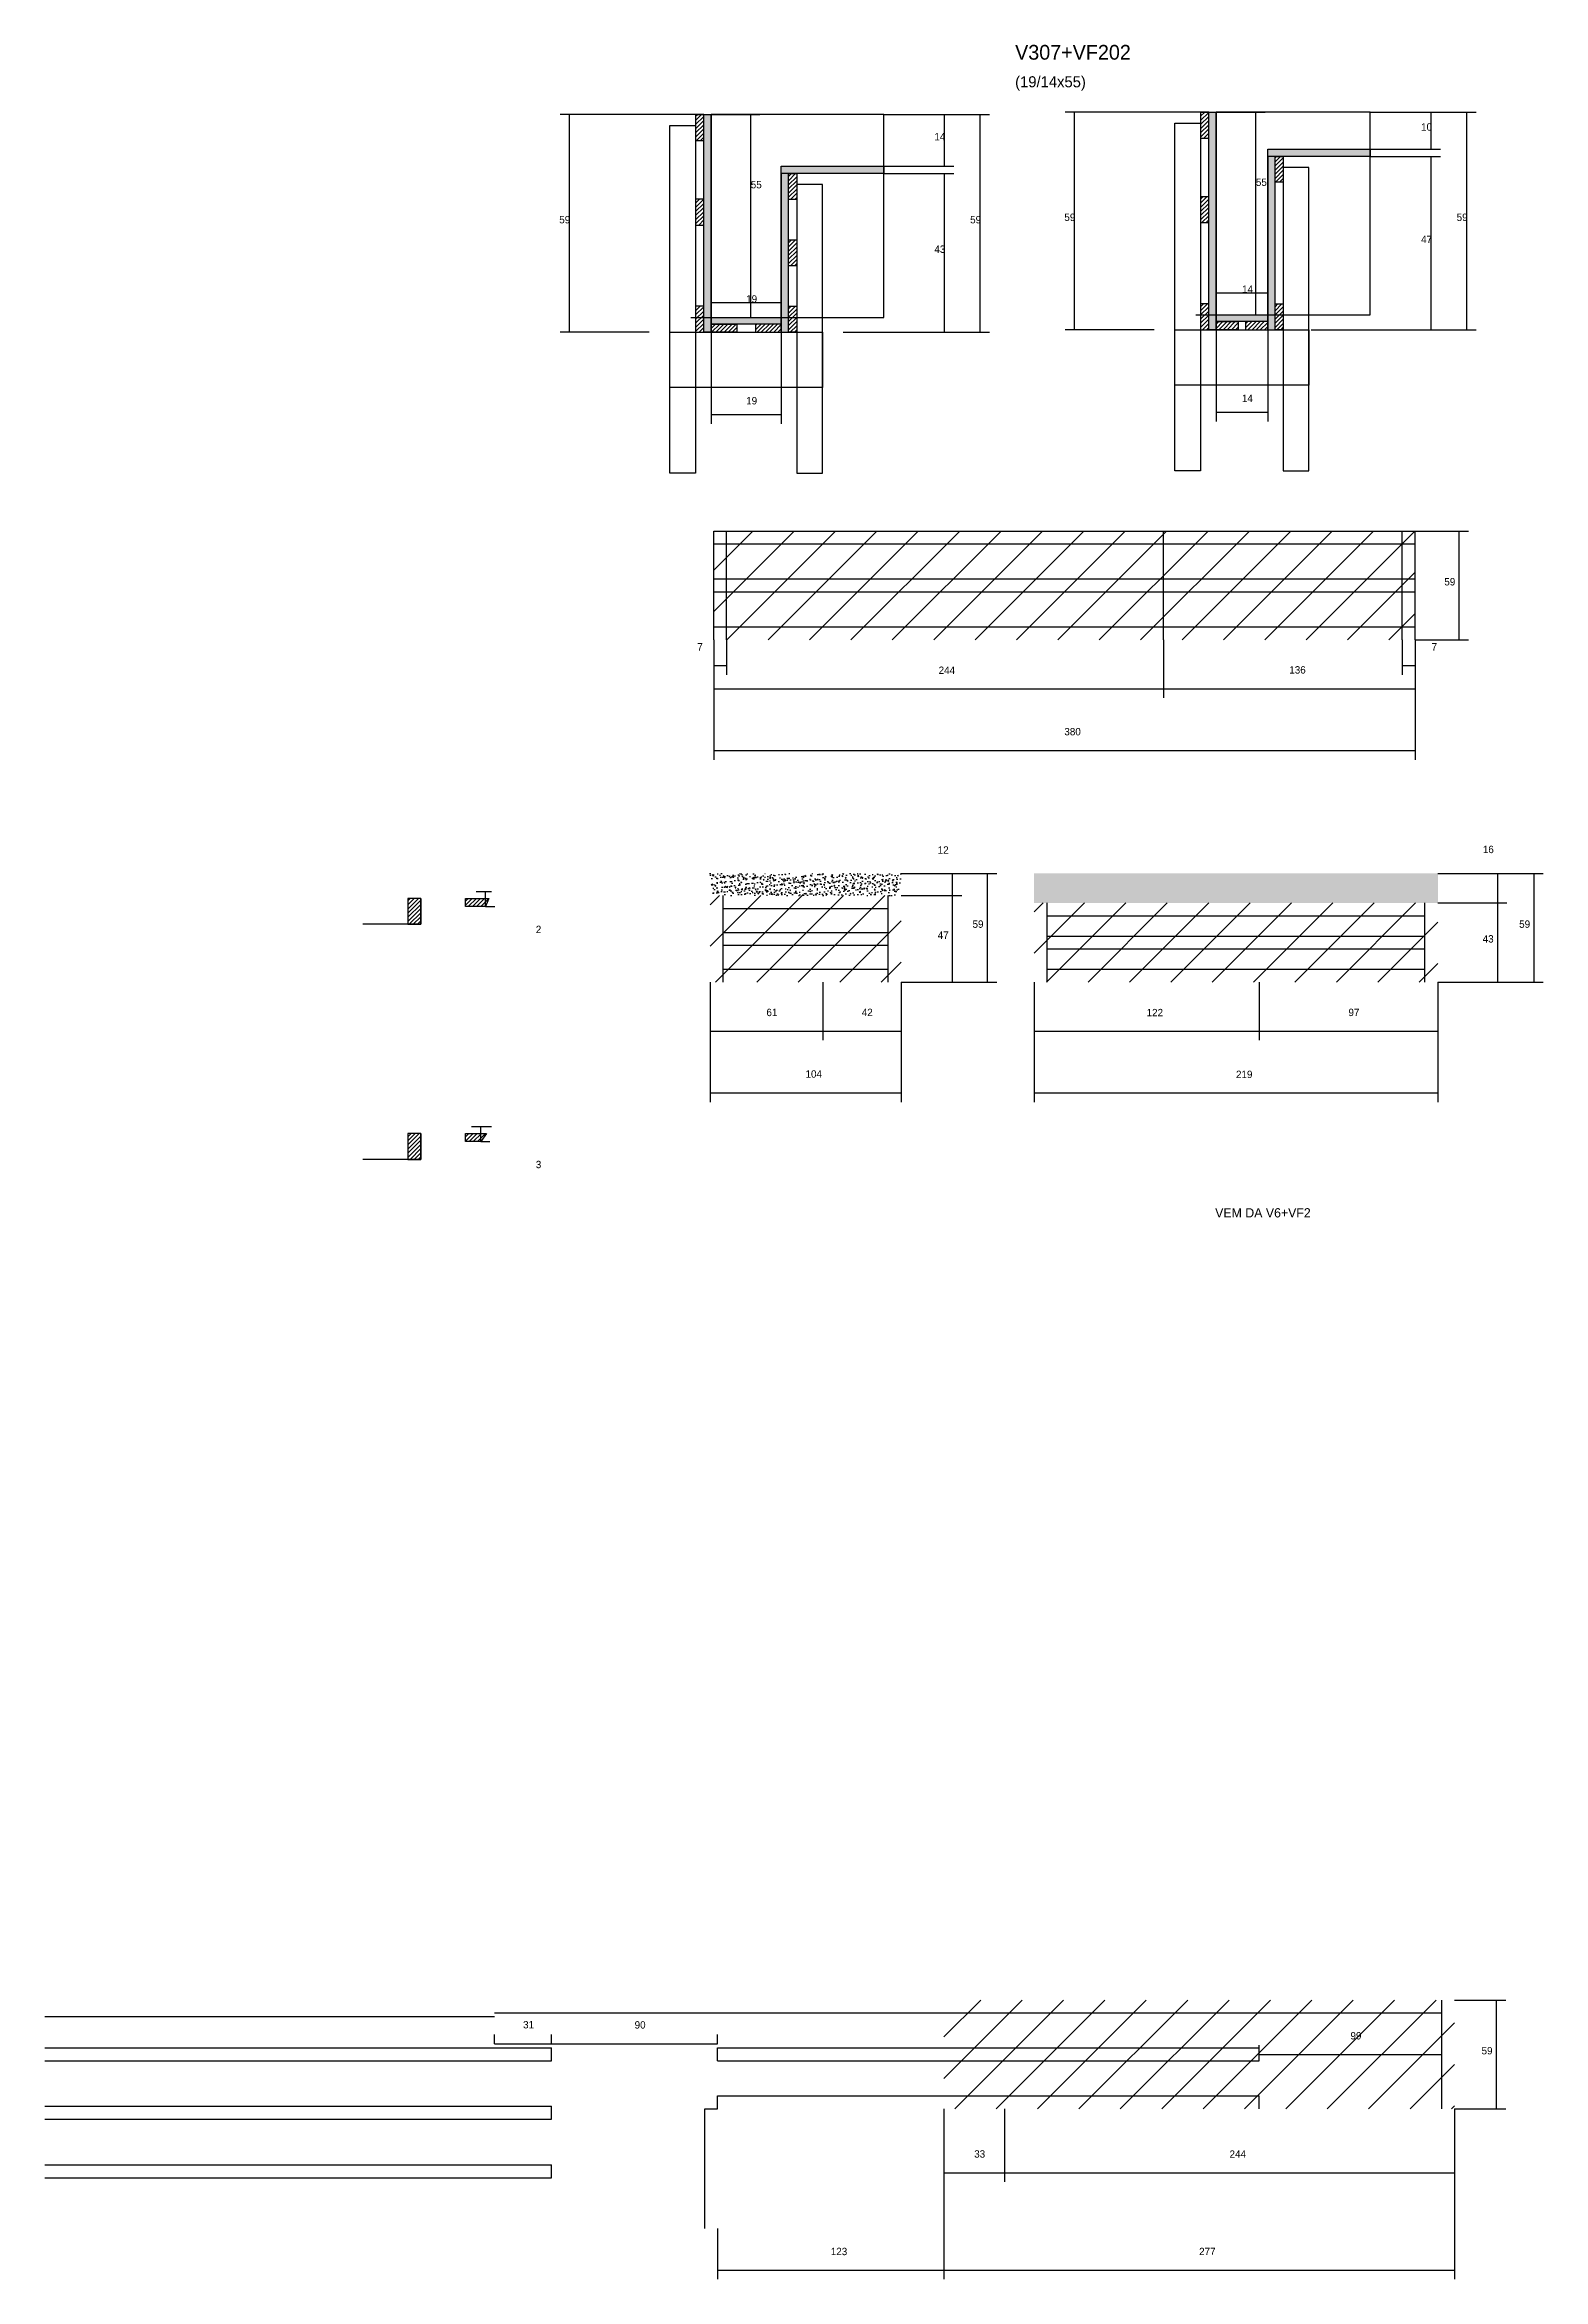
# Model space of a CAD drawing. Header units: metres. Extents: x 4098 to 4911, y 4702 to 5914.
import ezdxf

# ---------------------------------------------------------------- set-up
doc = ezdxf.new("R2010")
doc.units = ezdxf.units.M
for name, color, linetype in [('CONCRETO', 251, 'Continuous'), ('COTA', 241, 'Continuous'), ('Cota Seção (2x)', 4, 'Continuous'), ('Hachura', 253, 'Continuous'), ('Madeira', 126, 'Continuous'), ('Painéis', 200, 'Continuous'), ('REAPROVEITAMENTO', 251, 'Continuous'), ('SARR_2.2x7', 40, 'Continuous'), ('SARR_3.5x7', 81, 'Continuous'), ('Texto Seção', 7, 'Continuous')]:
    doc.layers.add(name, color=color, linetype=linetype)

msp = doc.modelspace()

# ---------------------------------------------------------------- hatches: boundary and pattern name
at = {"layer": 'COTA'}
h = msp.add_hatch(dxfattribs=at)
h.set_pattern_fill('AR-CONC', scale=0.03)
h.paths.add_polyline_path([(4563, 5464.3), (4459.5, 5464.3), (4459.5, 5452.3), (4563, 5452.3)])
h = msp.add_hatch(dxfattribs=at)
h.set_pattern_fill('AR-CONC', scale=0.03)
h.paths.add_polyline_path([(4854.2, 5464.3), (4635.2, 5464.3), (4635.2, 5448.3), (4854.2, 5448.3)])
at = {"layer": 'Hachura'}
h = msp.add_hatch(dxfattribs=at)
h.set_pattern_fill('ANSI31', scale=0.5)
h.paths.add_polyline_path([(4451.6, 5861.9), (4456, 5861.9), (4456, 5861.9), (4456, 5875.9), (4456, 5875.9), (4451.6, 5875.9), (4451.6, 5875.9), (4451.6, 5861.9)])
h = msp.add_hatch(color=8, dxfattribs=at)
h.dxf.hatch_style = 1
h.paths.add_polyline_path([(4456, 5875.9), (4460, 5875.9), (4460, 5875.9), (4460, 5757.9), (4460, 5757.9), (4456, 5757.9), (4456, 5757.9), (4456, 5875.9)])
h = msp.add_hatch(dxfattribs=at)
h.set_pattern_fill('ANSI31', scale=0.5)
h.paths.add_polyline_path([(4725.5, 5863.2), (4729.9, 5863.2), (4729.9, 5863.2), (4729.9, 5877.2), (4729.9, 5877.2), (4725.5, 5877.2), (4725.5, 5877.2), (4725.5, 5863.2)])
h = msp.add_hatch(color=8, dxfattribs=at)
h.dxf.hatch_style = 1
h.paths.add_polyline_path([(4729.9, 5877.2), (4733.9, 5877.2), (4733.9, 5877.2), (4733.9, 5759.2), (4733.9, 5759.2), (4729.9, 5759.2), (4729.9, 5759.2), (4729.9, 5877.2)])
h = msp.add_hatch(color=8, dxfattribs=at)
h.dxf.hatch_style = 1
h.paths.add_polyline_path([(4761.9, 5853.2), (4761.9, 5857.2), (4761.9, 5857.2), (4817.5, 5857.2), (4817.5, 5857.2), (4817.5, 5853.2), (4817.5, 5853.2), (4761.9, 5853.2)])
h = msp.add_hatch(color=8, dxfattribs=at)
h.dxf.hatch_style = 1
h.paths.add_polyline_path([(4498, 5843.9), (4498, 5847.9), (4498, 5847.9), (4553.6, 5847.9), (4553.6, 5847.9), (4553.6, 5843.9), (4553.6, 5843.9), (4498, 5843.9)])
h = msp.add_hatch(color=8, dxfattribs=at)
h.dxf.hatch_style = 1
h.paths.add_polyline_path([(4502, 5843.9), (4498, 5843.9), (4498, 5843.9), (4498, 5757.9), (4498, 5757.9), (4502, 5757.9), (4502, 5757.9), (4502, 5843.9)])
h = msp.add_hatch(dxfattribs=at)
h.set_pattern_fill('ANSI31', scale=0.5)
h.paths.add_polyline_path([(4506.4, 5829.9), (4502, 5829.9), (4502, 5829.9), (4502, 5843.9), (4502, 5843.9), (4506.4, 5843.9), (4506.4, 5843.9), (4506.4, 5829.9)])
h = msp.add_hatch(color=8, dxfattribs=at)
h.dxf.hatch_style = 1
h.paths.add_polyline_path([(4765.9, 5853.2), (4761.9, 5853.2), (4761.9, 5853.2), (4761.9, 5759.2), (4761.9, 5759.2), (4765.9, 5759.2), (4765.9, 5759.2), (4765.9, 5853.2)])
h = msp.add_hatch(dxfattribs=at)
h.set_pattern_fill('ANSI31', scale=0.5)
h.paths.add_polyline_path([(4770.3, 5839.2), (4765.9, 5839.2), (4765.9, 5839.2), (4765.9, 5853.2), (4765.9, 5853.2), (4770.3, 5853.2), (4770.3, 5853.2), (4770.3, 5839.2)])
h = msp.add_hatch(dxfattribs=at)
h.set_pattern_fill('ANSI31', scale=0.5)
h.paths.add_polyline_path([(4725.5, 5817.3), (4729.9, 5817.3), (4729.9, 5817.3), (4729.9, 5831.3), (4729.9, 5831.3), (4725.5, 5831.3), (4725.5, 5831.3), (4725.5, 5817.3)])
h = msp.add_hatch(dxfattribs=at)
h.set_pattern_fill('ANSI31', scale=0.5)
h.paths.add_polyline_path([(4451.6, 5816), (4456, 5816), (4456, 5816), (4456, 5830), (4456, 5830), (4451.6, 5830), (4451.6, 5830), (4451.6, 5816)])
h = msp.add_hatch(dxfattribs=at)
h.set_pattern_fill('ANSI31', scale=0.5)
h.paths.add_polyline_path([(4506.4, 5793.9), (4502, 5793.9), (4502, 5793.9), (4502, 5807.9), (4502, 5807.9), (4506.4, 5807.9), (4506.4, 5807.9), (4506.4, 5793.9)])
h = msp.add_hatch(dxfattribs=at)
h.set_pattern_fill('ANSI31', scale=0.5)
h.paths.add_polyline_path([(4451.6, 5757.9), (4456, 5757.9), (4456, 5757.9), (4456, 5771.9), (4456, 5771.9), (4451.6, 5771.9), (4451.6, 5771.9), (4451.6, 5757.9)])
h = msp.add_hatch(dxfattribs=at)
h.set_pattern_fill('ANSI31', scale=0.5)
h.paths.add_polyline_path([(4506.4, 5757.9), (4502, 5757.9), (4502, 5757.9), (4502, 5771.9), (4502, 5771.9), (4506.4, 5771.9), (4506.4, 5771.9), (4506.4, 5757.9)])
h = msp.add_hatch(dxfattribs=at)
h.set_pattern_fill('ANSI31', scale=0.5)
h.paths.add_polyline_path([(4725.5, 5759.2), (4729.9, 5759.2), (4729.9, 5759.2), (4729.9, 5773.2), (4729.9, 5773.2), (4725.5, 5773.2), (4725.5, 5773.2), (4725.5, 5759.2)])
h = msp.add_hatch(dxfattribs=at)
h.set_pattern_fill('ANSI31', scale=0.5)
h.paths.add_polyline_path([(4770.3, 5759.2), (4765.9, 5759.2), (4765.9, 5759.2), (4765.9, 5773.2), (4765.9, 5773.2), (4770.3, 5773.2), (4770.3, 5773.2), (4770.3, 5759.2)])
h = msp.add_hatch(color=8, dxfattribs=at)
h.dxf.hatch_style = 1
h.paths.add_polyline_path([(4460, 5762.3), (4460, 5765.9), (4460, 5765.9), (4498, 5765.9), (4498, 5765.9), (4498, 5762.3), (4498, 5762.3), (4460, 5762.3)])
h = msp.add_hatch(dxfattribs=at)
h.set_pattern_fill('ANSI31', scale=0.5)
h.paths.add_polyline_path([(4460, 5757.9), (4460, 5762.3), (4460, 5762.3), (4474, 5762.3), (4474, 5762.3), (4474, 5757.9), (4474, 5757.9), (4460, 5757.9)])
h = msp.add_hatch(dxfattribs=at)
h.set_pattern_fill('ANSI31', scale=0.5)
h.paths.add_polyline_path([(4498, 5757.9), (4498, 5762.3), (4498, 5762.3), (4484, 5762.3), (4484, 5762.3), (4484, 5757.9), (4484, 5757.9), (4498, 5757.9)])
h = msp.add_hatch(color=8, dxfattribs=at)
h.dxf.hatch_style = 1
h.paths.add_polyline_path([(4733.9, 5763.6), (4733.9, 5767.2), (4733.9, 5767.2), (4761.9, 5767.2), (4761.9, 5767.2), (4761.9, 5763.6), (4761.9, 5763.6), (4733.9, 5763.6)])
h = msp.add_hatch(dxfattribs=at)
h.set_pattern_fill('ANSI31', scale=0.5)
h.paths.add_polyline_path([(4733.9, 5759.2), (4733.9, 5763.6), (4733.9, 5763.6), (4745.9, 5763.6), (4745.9, 5763.6), (4745.9, 5759.2), (4745.9, 5759.2), (4733.9, 5759.2)])
h = msp.add_hatch(dxfattribs=at)
h.set_pattern_fill('ANSI31', scale=0.5)
h.paths.add_polyline_path([(4761.9, 5759.2), (4761.9, 5763.6), (4761.9, 5763.6), (4749.9, 5763.6), (4749.9, 5763.6), (4749.9, 5759.2), (4749.9, 5759.2), (4761.9, 5759.2)])
h = msp.add_hatch(dxfattribs=at)
h.set_pattern_fill('ANSI31', scale=0.5)
h.paths.add_polyline_path([(4302.5, 5450.7), (4295.5, 5450.7), (4295.5, 5436.7), (4302.5, 5436.7)])
h = msp.add_hatch(dxfattribs=at)
h.set_pattern_fill('ANSI31', scale=0.5)
h.paths.add_polyline_path([(4339.4, 5450.7), (4337.6, 5446.3), (4337.6, 5446.3), (4326.8, 5446.3), (4326.8, 5446.3), (4326.8, 5450.7), (4326.8, 5450.7), (4339.4, 5450.7)])
h = msp.add_hatch(dxfattribs=at)
h.set_pattern_fill('ANSI31', scale=0.5)
h.paths.add_polyline_path([(4302.5, 5323.2), (4295.5, 5323.2), (4295.5, 5309.2), (4302.5, 5309.2)])
h = msp.add_hatch(dxfattribs=at)
h.set_pattern_fill('ANSI31', scale=0.5)
h.paths.add_polyline_path([(4338.2, 5323.2), (4335, 5318.8), (4335, 5318.8), (4326.8, 5318.8), (4326.8, 5318.8), (4326.8, 5323.2), (4326.8, 5323.2), (4338.2, 5323.2)])
at = {"layer": 'REAPROVEITAMENTO'}
h = msp.add_hatch(dxfattribs=at)
h.set_pattern_fill('ANSI31', scale=5)
h.paths.add_polyline_path([(4841.9, 5591), (4841.9, 5650), (4841.9, 5650), (4461.4, 5650), (4461.4, 5650), (4461.4, 5591), (4461.4, 5591), (4841.9, 5591)])
h = msp.add_hatch(dxfattribs=at)
h.set_pattern_fill('ANSI31', scale=5)
h.paths.add_polyline_path([(4563, 5405.3), (4563, 5452.3), (4563, 5452.3), (4459.5, 5452.3), (4459.5, 5452.3), (4459.5, 5405.3), (4459.5, 5405.3), (4563, 5405.3)])
h = msp.add_hatch(dxfattribs=at)
h.set_pattern_fill('ANSI31', scale=5)
h.paths.add_polyline_path([(4854.2, 5405.3), (4854.2, 5448.3), (4854.2, 5448.3), (4635.2, 5448.3), (4635.2, 5448.3), (4635.2, 5405.3), (4635.2, 5405.3), (4854.2, 5405.3)])
h = msp.add_hatch(dxfattribs=at)
h.set_pattern_fill('ANSI31', scale=5)
h.paths.add_polyline_path([(4586.2, 4853.2), (4586.2, 4794.2), (4586.2, 4794.2), (4863.2, 4794.2), (4863.2, 4794.2), (4863.2, 4853.2), (4863.2, 4853.2), (4586.2, 4853.2)])

# ---------------------------------------------------------------- linework, layer by layer
at = {"layer": 'CONCRETO'}
for points in [[(4553.6, 5847.9), (4553.6, 5875.9), (4460, 5875.9), (4460, 5847.9), (4460, 5847.9), (4460, 5765.9), (4498, 5765.9), (4498, 5847.9)], [(4460, 5765.9), (4553.6, 5765.9), (4553.6, 5875.9), (4460, 5875.9)], [(4817.5, 5857.2), (4817.5, 5877.2), (4733.9, 5877.2), (4733.9, 5849.2), (4733.9, 5849.2), (4733.9, 5767.2), (4761.9, 5767.2), (4761.9, 5857.2)], [(4733.9, 5767.2), (4817.5, 5767.2), (4817.5, 5877.2), (4733.9, 5877.2)]]:
    msp.add_lwpolyline(points, close=True, dxfattribs=at)
at = {"layer": 'COTA'}
for p, q in [((4451.6, 5875.9), (4378.1, 5875.9)), ((4383.1, 5757.9), (4383.1, 5875.9)), ((4553.6, 5875.9), (4611, 5875.9)), ((4553.6, 5875.9), (4591.6, 5875.9)), ((4586.6, 5847.9), (4586.6, 5875.9)), ((4606, 5757.9), (4606, 5875.9)), ((4725.5, 5877.2), (4652.1, 5877.2)), ((4657.1, 5759.2), (4657.1, 5877.2)), ((4817.5, 5877.2), (4874.9, 5877.2)), ((4817.5, 5877.2), (4855.6, 5877.2)), ((4850.6, 5857.2), (4850.6, 5877.2)), ((4869.9, 5759.2), (4869.9, 5877.2)), ((4817.5, 5857.2), (4855.6, 5857.2)), ((4553.6, 5847.9), (4591.6, 5847.9)), ((4553.6, 5843.9), (4591.6, 5843.9)), ((4586.6, 5757.9), (4586.6, 5843.9)), ((4817.5, 5853.2), (4855.6, 5853.2)), ((4850.6, 5759.2), (4850.6, 5853.2)), ((4426.4, 5757.9), (4378.1, 5757.9)), ((4460, 5757.9), (4460, 5708.2)), ((4498, 5757.9), (4498, 5708.2)), ((4531.6, 5757.9), (4611, 5757.9)), ((4531.6, 5757.9), (4591.6, 5757.9)), ((4700.3, 5759.2), (4652.1, 5759.2)), ((4733.9, 5759.2), (4733.9, 5709.5)), ((4761.9, 5759.2), (4761.9, 5709.5)), ((4785.5, 5759.2), (4874.9, 5759.2)), ((4785.5, 5759.2), (4855.6, 5759.2)), ((4460, 5713.2), (4498, 5713.2)), ((4733.9, 5714.5), (4761.9, 5714.5)), ((4841.9, 5650), (4870.8, 5650)), ((4865.8, 5591), (4865.8, 5650)), ((4461.4, 5591), (4461.4, 5559.5)), ((4461.4, 5591), (4461.4, 5525.9)), ((4461.4, 5591), (4461.4, 5572.1)), ((4468.4, 5591), (4468.4, 5572.1)), ((4705.4, 5591), (4705.4, 5559.5)), ((4705.4, 5591), (4705.4, 5559.5)), ((4834.9, 5591), (4834.9, 5572.1)), ((4841.9, 5591), (4841.9, 5559.5)), ((4841.9, 5591), (4841.9, 5525.9)), ((4841.9, 5591), (4841.9, 5572.1)), ((4841.9, 5591), (4870.8, 5591)), ((4461.4, 5577.1), (4468.4, 5577.1)), ((4834.9, 5577.1), (4841.9, 5577.1)), ((4461.4, 5564.5), (4705.4, 5564.5)), ((4705.4, 5564.5), (4841.9, 5564.5)), ((4461.4, 5530.9), (4841.9, 5530.9)), ((4563, 5464.3), (4595.9, 5464.3)), ((4563, 5464.3), (4615, 5464.3)), ((4590.9, 5452.3), (4590.9, 5464.3)), ((4610, 5405.3), (4610, 5464.3)), ((4854.2, 5464.3), (4891.7, 5464.3)), ((4854.2, 5464.3), (4911.4, 5464.3)), ((4886.7, 5448.3), (4886.7, 5464.3)), ((4906.4, 5405.3), (4906.4, 5464.3)), ((4340.8, 5454.3), (4332.6, 5454.3)), ((4337.6, 5446.3), (4337.6, 5454.3)), ((4337.6, 5446.3), (4342.6, 5446.3)), ((4563, 5452.3), (4595.9, 5452.3)), ((4563, 5452.3), (4595.9, 5452.3)), ((4590.9, 5405.3), (4590.9, 5452.3)), ((4854.2, 5448.3), (4891.7, 5448.3)), ((4854.2, 5448.3), (4891.7, 5448.3)), ((4886.7, 5405.3), (4886.7, 5448.3)), ((4459.5, 5405.3), (4459.5, 5373.8)), ((4459.5, 5405.3), (4459.5, 5340.2)), ((4520.5, 5405.3), (4520.5, 5373.8)), ((4520.5, 5405.3), (4520.5, 5373.8)), ((4563, 5405.3), (4563, 5373.8)), ((4563, 5405.3), (4563, 5340.2)), ((4563, 5405.3), (4595.9, 5405.3)), ((4563, 5405.3), (4615, 5405.3)), ((4635.2, 5405.3), (4635.2, 5373.8)), ((4635.2, 5405.3), (4635.2, 5340.2)), ((4757.2, 5405.3), (4757.2, 5373.8)), ((4757.2, 5405.3), (4757.2, 5373.8)), ((4854.2, 5405.3), (4854.2, 5373.8)), ((4854.2, 5405.3), (4854.2, 5340.2)), ((4854.2, 5405.3), (4891.7, 5405.3)), ((4854.2, 5405.3), (4911.4, 5405.3)), ((4459.5, 5378.8), (4520.5, 5378.8)), ((4520.5, 5378.8), (4563, 5378.8)), ((4635.2, 5378.8), (4757.2, 5378.8)), ((4757.2, 5378.8), (4854.2, 5378.8)), ((4459.5, 5345.2), (4563, 5345.2)), ((4635.2, 5345.2), (4854.2, 5345.2)), ((4340.8, 5326.8), (4330, 5326.8)), ((4335, 5318.8), (4335, 5326.8)), ((4335, 5318.8), (4340, 5318.8)), ((4863.2, 4853.2), (4891, 4853.2)), ((4886, 4794.2), (4886, 4853.2)), ((4342.5, 4829.5), (4342.5, 4834.5)), ((4342.5, 4829.5), (4373.5, 4829.5)), ((4373.5, 4829.5), (4373.5, 4834.5)), ((4373.5, 4829.5), (4373.5, 4834.5)), ((4373.5, 4829.5), (4463.5, 4829.5)), ((4463.5, 4829.5), (4463.5, 4834.5)), ((4757.2, 4823.7), (4757.2, 4828.7)), ((4856.3, 4823.7), (4856.3, 4828.7)), ((4757.2, 4823.7), (4856.3, 4823.7)), ((4586.2, 4794.2), (4586.2, 4701.7)), ((4586.2, 4794.2), (4586.2, 4754.5)), ((4586.2, 4794.2), (4586.2, 4701.7)), ((4619.2, 4794.2), (4619.2, 4754.5)), ((4619.2, 4794.2), (4619.2, 4754.5)), ((4863.2, 4794.2), (4891, 4794.2)), ((4863.2, 4794.2), (4863.2, 4701.7)), ((4863.2, 4794.2), (4863.2, 4754.5)), ((4586.2, 4759.5), (4619.2, 4759.5)), ((4619.2, 4759.5), (4863.2, 4759.5)), ((4463.5, 4729.2), (4463.5, 4701.7)), ((4463.5, 4706.7), (4586.2, 4706.7)), ((4586.2, 4706.7), (4863.2, 4706.7))]:
    msp.add_line(p, q, dxfattribs=at)
at = {"layer": 'Cota Seção (2x)'}
for p, q in [((4451.6, 5875.9), (4486.5, 5875.9)), ((4481.5, 5765.9), (4481.5, 5875.9)), ((4725.5, 5877.2), (4760.5, 5877.2)), ((4755.5, 5767.2), (4755.5, 5877.2)), ((4733.9, 5759.2), (4733.9, 5784.2)), ((4761.9, 5759.2), (4761.9, 5784.2)), ((4460, 5757.9), (4460, 5778.9)), ((4460, 5773.9), (4498, 5773.9)), ((4498, 5757.9), (4498, 5778.9)), ((4733.9, 5779.2), (4761.9, 5779.2)), ((4449, 5765.9), (4486.5, 5765.9)), ((4722.9, 5767.2), (4760.5, 5767.2))]:
    msp.add_line(p, q, dxfattribs=at)
at = {"layer": 'Madeira'}
for points in [[(4451.6, 5861.9), (4456, 5861.9), (4456, 5875.9), (4451.6, 5875.9)], [(4725.5, 5863.2), (4729.9, 5863.2), (4729.9, 5877.2), (4725.5, 5877.2)], [(4506.4, 5829.9), (4502, 5829.9), (4502, 5843.9), (4506.4, 5843.9)], [(4770.3, 5839.2), (4765.9, 5839.2), (4765.9, 5853.2), (4770.3, 5853.2)], [(4725.5, 5817.3), (4729.9, 5817.3), (4729.9, 5831.3), (4725.5, 5831.3)], [(4451.6, 5816), (4456, 5816), (4456, 5830), (4451.6, 5830)], [(4506.4, 5793.9), (4502, 5793.9), (4502, 5807.9), (4506.4, 5807.9)], [(4451.6, 5757.9), (4456, 5757.9), (4456, 5771.9), (4451.6, 5771.9)], [(4506.4, 5757.9), (4502, 5757.9), (4502, 5771.9), (4506.4, 5771.9)], [(4725.5, 5759.2), (4729.9, 5759.2), (4729.9, 5773.2), (4725.5, 5773.2)], [(4770.3, 5759.2), (4765.9, 5759.2), (4765.9, 5773.2), (4770.3, 5773.2)], [(4460, 5757.9), (4460, 5762.3), (4474, 5762.3), (4474, 5757.9)], [(4498, 5757.9), (4498, 5762.3), (4484, 5762.3), (4484, 5757.9)], [(4733.9, 5759.2), (4733.9, 5763.6), (4745.9, 5763.6), (4745.9, 5759.2)], [(4761.9, 5759.2), (4761.9, 5763.6), (4749.9, 5763.6), (4749.9, 5759.2)], [(4302.5, 5436.7), (4302.5, 5450.7), (4295.5, 5450.7), (4295.5, 5436.7)], [(4326.8, 5450.7), (4339.4, 5450.7), (4337.6, 5446.3), (4326.8, 5446.3)], [(4302.5, 5309.2), (4302.5, 5323.2), (4295.5, 5323.2), (4295.5, 5309.2)], [(4326.8, 5323.2), (4338.2, 5323.2), (4335, 5318.8), (4326.8, 5318.8)]]:
    msp.add_lwpolyline(points, close=True, dxfattribs=at)
for points in [[(4302.5, 5450.7), (4302.5, 5436.7), (4271, 5436.7)], [(4302.5, 5323.2), (4302.5, 5309.2), (4271, 5309.2)]]:
    msp.add_lwpolyline(points, dxfattribs=at)
at = {"layer": 'Painéis'}
for p, q in [((4460, 5757.9), (4460, 5875.9)), ((4733.9, 5759.2), (4733.9, 5877.2)), ((4761.9, 5857.2), (4817.5, 5857.2)), ((4761.9, 5853.2), (4761.9, 5857.2)), ((4817.5, 5853.2), (4817.5, 5857.2)), ((4498, 5847.9), (4553.6, 5847.9)), ((4498, 5843.9), (4498, 5847.9)), ((4498, 5757.9), (4498, 5843.9)), ((4553.6, 5843.9), (4553.6, 5847.9)), ((4761.9, 5759.2), (4761.9, 5853.2)), ((4460, 5765.9), (4498, 5765.9)), ((4460, 5762.3), (4460, 5765.9)), ((4498, 5762.3), (4498, 5765.9)), ((4733.9, 5767.2), (4761.9, 5767.2)), ((4733.9, 5763.6), (4733.9, 5767.2)), ((4761.9, 5763.6), (4761.9, 5767.2)), ((4461.4, 5650), (4841.9, 5650)), ((4461.4, 5591), (4461.4, 5650)), ((4705.4, 5591), (4705.4, 5650)), ((4841.9, 5591), (4841.9, 5650))]:
    msp.add_line(p, q, dxfattribs=at)
for points in [[(4456, 5875.9), (4460, 5875.9), (4460, 5757.9), (4456, 5757.9)], [(4729.9, 5877.2), (4733.9, 5877.2), (4733.9, 5759.2), (4729.9, 5759.2)], [(4761.9, 5853.2), (4761.9, 5857.2), (4817.5, 5857.2), (4817.5, 5853.2)], [(4498, 5843.9), (4498, 5847.9), (4553.6, 5847.9), (4553.6, 5843.9)], [(4502, 5843.9), (4498, 5843.9), (4498, 5757.9), (4502, 5757.9)], [(4765.9, 5853.2), (4761.9, 5853.2), (4761.9, 5759.2), (4765.9, 5759.2)], [(4460, 5762.3), (4460, 5765.9), (4498, 5765.9), (4498, 5762.3)], [(4733.9, 5763.6), (4733.9, 5767.2), (4761.9, 5767.2), (4761.9, 5763.6)]]:
    msp.add_lwpolyline(points, close=True, dxfattribs=at)
at = {"layer": 'SARR_2.2x7'}
for p, q in [((4468.4, 5591), (4468.4, 5650)), ((4834.9, 5591), (4834.9, 5650)), ((4461.4, 5643), (4705.4, 5643)), ((4705.4, 5643), (4841.9, 5643)), ((4461.4, 5624), (4705.4, 5624)), ((4461.4, 5617), (4705.4, 5617)), ((4705.4, 5624), (4841.9, 5624)), ((4705.4, 5617), (4841.9, 5617)), ((4461.4, 5598), (4705.4, 5598)), ((4705.4, 5598), (4841.9, 5598)), ((4466.5, 5405.3), (4466.5, 5452.3)), ((4466.5, 5445.3), (4520.5, 5445.3)), ((4520.5, 5445.3), (4556, 5445.3)), ((4556, 5405.3), (4556, 5452.3)), ((4642.2, 5405.3), (4642.2, 5448.3)), ((4847.2, 5405.3), (4847.2, 5448.3)), ((4466.5, 5432.3), (4520.5, 5432.3)), ((4520.5, 5432.3), (4556, 5432.3)), ((4642.2, 5441.3), (4757.2, 5441.3)), ((4642.2, 5430.3), (4757.2, 5430.3)), ((4757.2, 5441.3), (4847.2, 5441.3)), ((4757.2, 5430.3), (4847.2, 5430.3)), ((4466.5, 5425.3), (4520.5, 5425.3)), ((4520.5, 5425.3), (4556, 5425.3)), ((4642.2, 5423.3), (4757.2, 5423.3)), ((4757.2, 5423.3), (4847.2, 5423.3)), ((4466.5, 5412.3), (4520.5, 5412.3)), ((4520.5, 5412.3), (4556, 5412.3)), ((4642.2, 5412.3), (4757.2, 5412.3)), ((4757.2, 5412.3), (4847.2, 5412.3)), ((4856.3, 4794.2), (4856.3, 4853.2)), ((4098.5, 4844.2), (4342.5, 4844.2)), ((4342.5, 4846.2), (4586.2, 4846.2)), ((4586.2, 4846.2), (4856.3, 4846.2)), ((4098.5, 4827.2), (4342.5, 4827.2)), ((4342.5, 4827.2), (4373.5, 4827.2)), ((4373.5, 4820.2), (4373.5, 4827.2)), ((4463.5, 4827.2), (4586.2, 4827.2)), ((4463.5, 4820.2), (4463.5, 4827.2)), ((4586.2, 4827.2), (4757.2, 4827.2)), ((4757.2, 4820.2), (4757.2, 4827.2)), ((4098.5, 4820.2), (4342.5, 4820.2)), ((4342.5, 4820.2), (4373.5, 4820.2)), ((4463.5, 4820.2), (4586.2, 4820.2)), ((4586.2, 4820.2), (4757.2, 4820.2)), ((4463.5, 4801.2), (4586.2, 4801.2)), ((4463.5, 4794.2), (4463.5, 4801.2)), ((4586.2, 4801.2), (4757.2, 4801.2)), ((4757.2, 4794.2), (4757.2, 4801.2)), ((4098.5, 4795.6), (4342.5, 4795.6)), ((4098.5, 4788.6), (4342.5, 4788.6)), ((4342.5, 4795.6), (4373.5, 4795.6)), ((4342.5, 4788.6), (4373.5, 4788.6)), ((4373.5, 4788.6), (4373.5, 4795.6)), ((4456.5, 4729.2), (4456.5, 4794.2)), ((4456.5, 4794.2), (4463.5, 4794.2)), ((4098.5, 4763.8), (4342.5, 4763.8)), ((4342.5, 4763.8), (4373.5, 4763.8)), ((4373.5, 4756.8), (4373.5, 4763.8)), ((4098.5, 4756.8), (4342.5, 4756.8)), ((4342.5, 4756.8), (4373.5, 4756.8))]:
    msp.add_line(p, q, dxfattribs=at)
at = {"layer": 'SARR_3.5x7'}
for points in [[(4437.6, 5869.9), (4451.6, 5869.9), (4451.6, 5681.4), (4437.6, 5681.4)], [(4711.5, 5871.2), (4725.5, 5871.2), (4725.5, 5682.7), (4711.5, 5682.7)], [(4784.3, 5847.2), (4770.3, 5847.2), (4770.3, 5682.7), (4784.3, 5682.7)], [(4520.4, 5837.9), (4506.4, 5837.9), (4506.4, 5681.4), (4520.4, 5681.4)], [(4437.6, 5757.9), (4520.4, 5757.9), (4520.4, 5727.8), (4437.6, 5727.8)], [(4711.5, 5759.2), (4784.3, 5759.2), (4784.3, 5729.1), (4711.5, 5729.1)]]:
    msp.add_lwpolyline(points, close=True, dxfattribs=at)

# ---------------------------------------------------------------- texts
at = {"layer": 'COTA'}
for s, p in [('10', (4845.1, 5867.2)), ('14', (4581.1, 5861.9)), ('59', (4377.6, 5816.9)), ('59', (4600.5, 5816.9)), ('59', (4651.6, 5818.2)), ('59', (4864.4, 5818.2)), ('47', (4845.1, 5806.2)), ('43', (4581.1, 5800.9)), ('19', (4479, 5718.7)), ('14', (4747.9, 5720)), ('59', (4857.7, 5620.5)), ('7', (4452.5, 5585.2)), ('7', (4850.8, 5585.2)), ('244', (4583.4, 5572.5)), ('136', (4773.6, 5572.7)), ('380', (4651.6, 5539.2)), ('12', (4582.9, 5475)), ('16', (4878.6, 5475.3)), ('2', (4364.9, 5431.9)), ('47', (4582.9, 5428.8)), ('59', (4601.8, 5434.8)), ('43', (4878.5, 5426.8)), ('59', (4898.3, 5434.8)), ('61', (4490, 5386.9)), ('42', (4541.7, 5386.9)), ('122', (4696.2, 5386.8)), ('97', (4805.7, 5386.9)), ('104', (4511.2, 5353.5)), ('219', (4744.7, 5353.3)), ('3', (4364.9, 5304.4)), ('31', (4358, 4837.8)), ('90', (4418.5, 4837.7)), ('99', (4806.8, 4831.8)), ('59', (4877.9, 4823.7)), ('33', (4602.7, 4767.7)), ('244', (4741.2, 4767.6)), ('123', (4524.9, 4714.8)), ('277', (4724.7, 4714.8))]:
    msp.add_text(s, height=4, dxfattribs=at).set_placement(p)
at = {"layer": 'Cota Seção (2x)'}
for s, p in [('55', (4481.5, 5835.9)), ('55', (4755.5, 5837.2)), ('14', (4748, 5779.2)), ('19', (4479, 5773.9))]:
    msp.add_text(s, height=4, dxfattribs=at).set_placement(p)
at = {"layer": 'Texto Seção'}
for s, height, p in [('V307+VF202', 8, (4624.9, 5905.7)), ('(19/14x55)', 6, (4624.9, 5890.7)), ('VEM DA V6+VF2', 5, (4733.4, 5277.7))]:
    msp.add_text(s, height=height, dxfattribs=at).set_placement(p)

doc.saveas('drawing.dxf')
